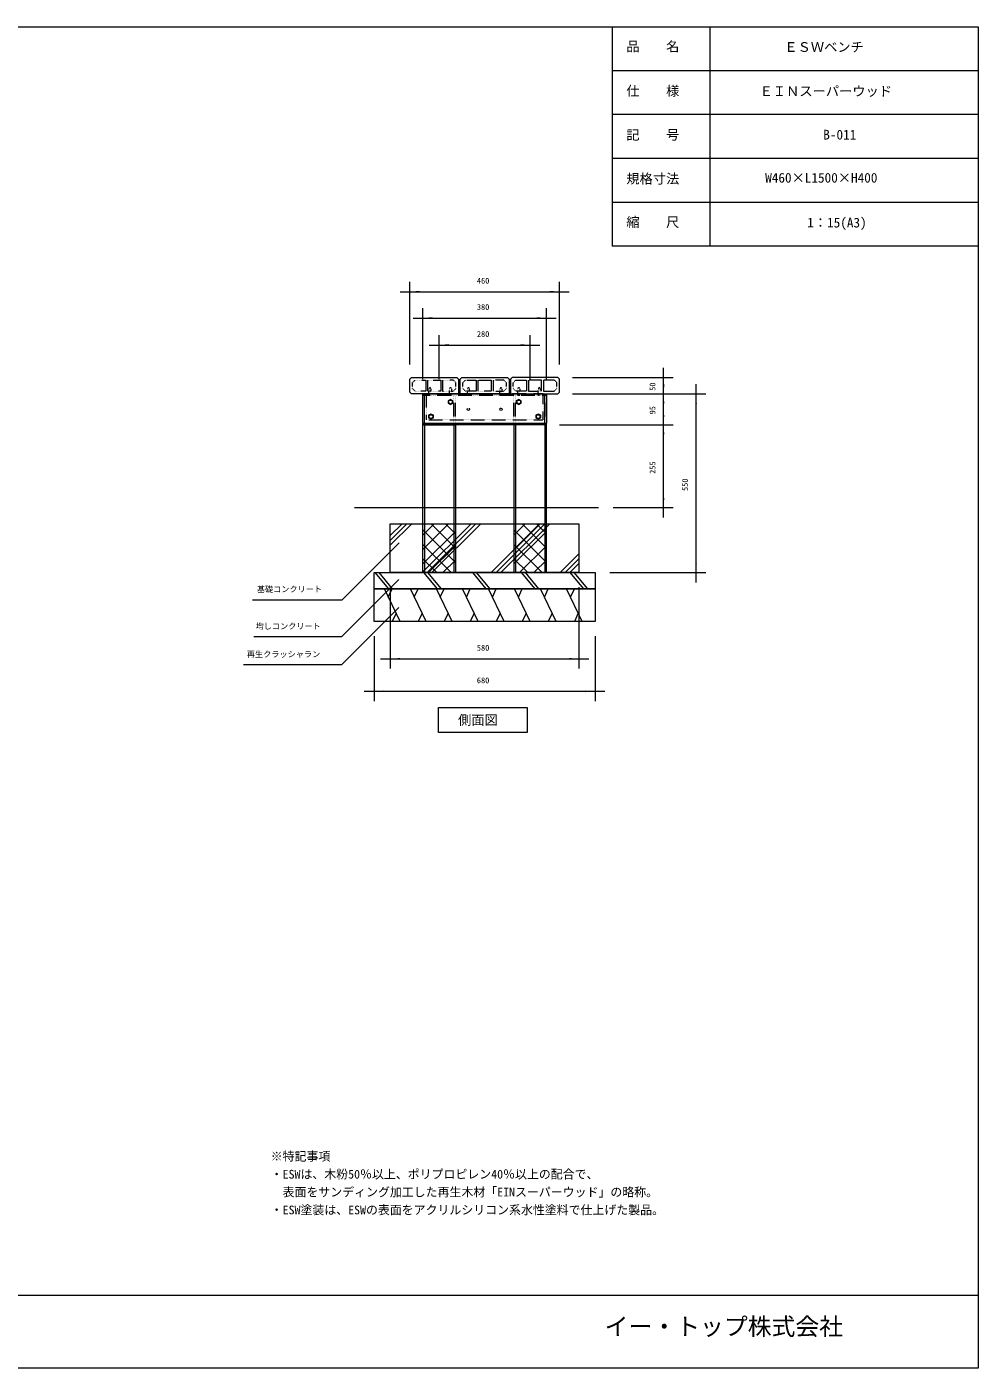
# Model space of a CAD drawing. Units: millimetres, scale not verified. Extents: x -2925 to 2925, y -2062 to 2062.
# Drawn here: x 0 to 2925, y -2062 to 2062 of the extents above; entities that cross this region are included whole.
import ezdxf
from ezdxf.enums import TextEntityAlignment as Align

# ---------------------------------------------------------------- set-up
doc = ezdxf.new("R2010")
doc.units = ezdxf.units.MM
doc.header["$LTSCALE"] = 10
doc.linetypes.add('USER5', pattern=[0.208282, 0.069427, -0.138855])
doc.layers.add('0-1_IMPORTED', color=30, linetype='Continuous', lineweight=18)
doc.styles.add('ＭＳ ゴシック', font='')
doc.styles.get('ＭＳ ゴシック').set_extended_font_data('MS Gothic')

msp = doc.modelspace()

# ---------------------------------------------------------------- linework, layer by layer
at = {"layer": '0-1_IMPORTED'}
for p, q in [((1800, 2062.5), (1800, 1387.5)), ((2100, 2062.5), (2100, 1387.5)), ((2925, 1927.5), (1800, 1927.5)), ((2925, 1792.5), (1800, 1792.5)), ((2925, 1657.5), (1800, 1657.5)), ((2925, 1522.5), (1800, 1522.5)), ((2925, 1387.5), (1800, 1387.5)), ((1222.5, 839), (1222.5, 934)), ((1592.5, 839), (1592.5, 934)), ((1217.5, 844), (1597.5, 844)), ((1222.5, 839), (1222.5, 384)), ((1312.5, 839), (1312.5, 384)), ((1502.5, 839), (1502.5, 384)), ((1592.5, 839), (1592.5, 384)), ((1007.5, 584), (1757.5, 584)), ((1117.5, 468.12), (1183.38, 534)), ((1117.5, 482.97), (1168.53, 534)), ((1117.5, 497.82), (1153.68, 534)), ((1215.81, 384), (1365.81, 534)), ((1217.5, 499.35), (1252.15, 534)), ((1217.5, 455.16), (1296.34, 534)), ((1317.5, 415.12), (1217.5, 515.12)), ((1217.5, 410.96), (1317.5, 510.96)), ((1230.66, 384), (1380.66, 534)), ((1317.5, 459.31), (1242.81, 534)), ((1245.51, 384), (1395.51, 534)), ((1317.5, 503.5), (1287, 534)), ((1427.94, 384), (1577.94, 534)), ((1442.79, 384), (1592.79, 534)), ((1457.64, 384), (1607.64, 534)), ((1497.5, 499.35), (1532.15, 534)), ((1497.5, 455.16), (1576.34, 534)), ((1597.5, 415.12), (1497.5, 515.12)), ((1497.5, 410.96), (1597.5, 510.96)), ((1597.5, 459.31), (1522.81, 534)), ((1597.5, 503.5), (1567, 534)), ((1304.42, 384), (1217.5, 470.92)), ((1234.73, 384), (1317.5, 466.77)), ((1584.42, 384), (1497.5, 470.92)), ((1514.73, 384), (1597.5, 466.77)), ((1260.23, 384), (1217.5, 426.73)), ((1278.93, 384), (1317.5, 422.57)), ((1540.23, 384), (1497.5, 426.73)), ((1558.93, 384), (1597.5, 422.57)), ((1640.08, 384), (1697.5, 441.42)), ((1654.93, 384), (1697.5, 426.57)), ((1070, 384), (1111.76, 334)), ((1081.81, 384), (1123.57, 334)), ((1220, 384), (1261.76, 334)), ((1231.81, 384), (1273.57, 334)), ((1370, 384), (1411.76, 334)), ((1381.81, 384), (1423.57, 334)), ((1520, 384), (1561.76, 334)), ((1531.81, 384), (1573.57, 334)), ((1669.77, 384), (1697.5, 411.73)), ((1670, 384), (1711.76, 334)), ((1681.81, 384), (1723.57, 334)), ((1147.5, 234), (1099.25, 334)), ((1111.32, 309), (1123.38, 334)), ((1227.5, 234), (1179.25, 334)), ((1191.32, 309), (1203.38, 334)), ((1307.5, 234), (1259.25, 334)), ((1271.32, 309), (1283.38, 334)), ((1387.5, 234), (1339.25, 334)), ((1351.32, 309), (1363.38, 334)), ((1467.5, 234), (1419.25, 334)), ((1431.32, 309), (1443.38, 334)), ((1547.5, 234), (1499.25, 334)), ((1511.32, 309), (1523.38, 334)), ((1627.5, 234), (1579.25, 334)), ((1591.32, 309), (1603.38, 334)), ((1707.5, 234), (1659.25, 334)), ((1671.32, 309), (1683.38, 334)), ((1135.44, 259), (1123.38, 234)), ((1215.44, 259), (1203.38, 234)), ((1295.44, 259), (1283.38, 234)), ((1375.44, 259), (1363.38, 234)), ((1455.44, 259), (1443.38, 234)), ((1535.44, 259), (1523.38, 234)), ((1615.44, 259), (1603.38, 234)), ((1695.44, 259), (1683.38, 234)), ((-2925, -1837.5), (2925, -1837.5))]:
    msp.add_line(p, q, dxfattribs=at)
at = {"layer": '0-1_IMPORTED', "color": 1}
for p, q in [((1147.5, 1248), (1177.5, 1248)), ((1177.5, 1024), (1177.5, 1278)), ((1177.5, 1248), (1637.5, 1248)), ((1637.5, 1024), (1637.5, 1278)), ((1637.5, 1248), (1667.5, 1248)), ((1217.5, 979), (1217.5, 1197)), ((1597.5, 979), (1597.5, 1197)), ((1187.5, 1167), (1217.5, 1167)), ((1217.5, 1167), (1597.5, 1167)), ((1597.5, 1167), (1627.5, 1167)), ((1267.5, 979), (1267.5, 1114)), ((1547.5, 979), (1547.5, 1114)), ((1237.5, 1084), (1267.5, 1084)), ((1267.5, 1084), (1547.5, 1084)), ((1547.5, 1084), (1577.5, 1084)), ((1957.5, 984), (1957.5, 1014)), ((1677.5, 984), (1987.5, 984)), ((1957.5, 934), (1957.5, 984)), ((1957.5, 934), (1957.5, 964)), ((2057.5, 934), (2057.5, 964)), ((1677.5, 934), (2087.5, 934)), ((1677.5, 934), (1987.5, 934)), ((1677.5, 934), (1987.5, 934)), ((1957.5, 839), (1957.5, 934)), ((1957.5, 904), (1957.5, 934)), ((2057.5, 384), (2057.5, 934)), ((1957.5, 839), (1957.5, 869)), ((1637.5, 839), (1987.5, 839)), ((1637.5, 839), (1987.5, 839)), ((1957.5, 584), (1957.5, 839)), ((1957.5, 809), (1957.5, 839)), ((1802.5, 584), (1987.5, 584)), ((1957.5, 554), (1957.5, 584)), ((1792.5, 384), (2087.5, 384)), ((2057.5, 354), (2057.5, 384)), ((1117.5, 339), (1117.5, 89)), ((1697.5, 339), (1697.5, 89)), ((1067.5, 189), (1067.5, -11)), ((1747.5, 189), (1747.5, -11)), ((1087.5, 119), (1117.5, 119)), ((1117.5, 119), (1697.5, 119)), ((1697.5, 119), (1727.5, 119)), ((1037.5, 19), (1067.5, 19)), ((1067.5, 19), (1747.5, 19)), ((1747.5, 19), (1777.5, 19))]:
    msp.add_line(p, q, dxfattribs=at)
at = {"layer": '0-1_IMPORTED', "linetype": 'USER5'}
for p, q in [((1217.5, 839), (1217.5, 934)), ((1312.5, 839), (1312.5, 929)), ((1317.5, 839), (1317.5, 929)), ((1497.5, 839), (1497.5, 929)), ((1502.5, 839), (1502.5, 929)), ((1597.5, 839), (1597.5, 934))]:
    msp.add_line(p, q, dxfattribs=at)
at = {"layer": '0-1_IMPORTED'}
for points in [[(-2925, 2062.5), (2925, 2062.5), (2925, -2062.5), (-2925, -2062.5)], [(1182.5, 984), (1322.5, 984), (1327.5, 979), (1327.5, 934), (1182.5, 934), (1177.5, 939), (1177.5, 979)], [(1337.5, 984), (1477.5, 984), (1482.5, 979), (1482.5, 934), (1332.5, 934), (1332.5, 979)], [(1632.5, 984), (1492.5, 984), (1487.5, 979), (1487.5, 934), (1632.5, 934), (1637.5, 939), (1637.5, 979)], [(1217.5, 934), (1597.5, 934), (1597.5, 844), (1592.5, 839), (1222.5, 839), (1217.5, 844)], [(1302.5, 916.5), (1295, 912.75), (1295, 905.25), (1302.5, 901.5), (1310, 905.25), (1310, 912.75)], [(1512.5, 916.5), (1505, 912.75), (1505, 905.25), (1512.5, 901.5), (1520, 905.25), (1520, 912.75)], [(1242.5, 871.5), (1235, 867.75), (1235, 860.25), (1242.5, 856.5), (1250, 860.25), (1250, 867.75)], [(1572.5, 871.5), (1565, 867.75), (1565, 860.25), (1572.5, 856.5), (1580, 860.25), (1580, 867.75)], [(1217.5, 839), (1317.5, 839), (1317.5, 384), (1217.5, 384)], [(1597.5, 839), (1497.5, 839), (1497.5, 384), (1597.5, 384)], [(1117.5, 534), (1697.5, 534), (1697.5, 384), (1117.5, 384)], [(1067.5, 384), (1747.5, 384), (1747.5, 334), (1067.5, 334)], [(1067.5, 334), (1747.5, 334), (1747.5, 234), (1067.5, 234)], [(1265.6, -31), (1538, -31), (1538, -108), (1265.6, -108)]]:
    msp.add_lwpolyline(points, close=True, dxfattribs=at)
at = {"layer": '0-1_IMPORTED', "linetype": 'USER5'}
for points in [[(1193.5, 976), (1226.5, 976), (1226.5, 942), (1193.5, 942), (1185.5, 950), (1185.5, 968)], [(1232.5, 976), (1272.5, 976), (1272.5, 942), (1232.5, 942)], [(1236.5, 948.8), (1239.5, 954), (1242.5, 948.8), (1242.5, 929), (1236.5, 929)], [(1311.5, 976), (1278.5, 976), (1278.5, 942), (1311.5, 942), (1319.5, 950), (1319.5, 968)], [(1299.5, 948.8), (1302.5, 954), (1305.5, 948.8), (1305.5, 929), (1299.5, 929)], [(1348.5, 976), (1381.5, 976), (1381.5, 942), (1348.5, 942), (1340.5, 950), (1340.5, 968)], [(1354.5, 948.8), (1357.5, 954), (1360.5, 948.8), (1360.5, 929), (1354.5, 929)], [(1387.5, 976), (1427.5, 976), (1427.5, 942), (1387.5, 942)], [(1466.5, 976), (1433.5, 976), (1433.5, 942), (1466.5, 942), (1474.5, 950), (1474.5, 968)], [(1454.5, 948.8), (1457.5, 954), (1460.5, 948.8), (1460.5, 929), (1454.5, 929)], [(1503.5, 976), (1536.5, 976), (1536.5, 942), (1503.5, 942), (1495.5, 950), (1495.5, 968)], [(1509.5, 948.8), (1512.5, 954), (1515.5, 948.8), (1515.5, 929), (1509.5, 929)], [(1582.5, 976), (1542.5, 976), (1542.5, 942), (1582.5, 942)], [(1572.5, 948.8), (1575.5, 954), (1578.5, 948.8), (1578.5, 929), (1572.5, 929)], [(1621.5, 976), (1588.5, 976), (1588.5, 942), (1621.5, 942), (1629.5, 950), (1629.5, 968)], [(1217.5, 934), (1597.5, 934), (1597.5, 929), (1217.5, 929)], [(1587.5, 934), (1227.5, 934), (1227.5, 854), (1587.5, 854)]]:
    msp.add_lwpolyline(points, close=True, dxfattribs=at)
at = {"layer": '0-1_IMPORTED', "color": 1}
for points in [[(694, 300.48), (969.78, 300.48), (1144.78, 475.48)], [(698, 187.79), (968.3, 187.79), (1143.3, 362.79)], [(666, 101.65), (968.3, 101.65), (1143.3, 276.65)]]:
    msp.add_lwpolyline(points, dxfattribs=at)
at = {"layer": '0-1_IMPORTED'}
for centre in [(1302.5, 909), (1512.5, 909), (1242.5, 864), (1572.5, 864)]:
    msp.add_circle(centre, 5.75, dxfattribs=at)
at = {"layer": '0-1_IMPORTED', "linetype": 'USER5'}
for centre in [(1357.5, 886.5), (1457.5, 886.5)]:
    msp.add_circle(centre, 3.5, dxfattribs=at)
at = {"layer": '0-1_IMPORTED', "color": 1}
for points in [[(1177.5, 1248), (1207.5, 1250.62), (1207.5, 1245.38)], [(1637.5, 1248), (1607.5, 1245.38), (1607.5, 1250.62)], [(1217.5, 1167), (1247.5, 1169.62), (1247.5, 1164.38)], [(1597.5, 1167), (1567.5, 1164.38), (1567.5, 1169.62)], [(1267.5, 1084), (1297.5, 1086.62), (1297.5, 1081.38)], [(1547.5, 1084), (1517.5, 1081.38), (1517.5, 1086.62)], [(1957.5, 984), (1960.12, 954), (1954.88, 954)], [(1957.5, 934), (1954.88, 964), (1960.12, 964)], [(1957.5, 934), (1960.12, 904), (1954.88, 904)], [(2057.5, 934), (2060.12, 904), (2054.88, 904)], [(1957.5, 839), (1954.88, 869), (1960.12, 869)], [(1957.5, 839), (1960.12, 809), (1954.88, 809)], [(1957.5, 584), (1954.88, 614), (1960.12, 614)], [(2057.5, 384), (2054.88, 414), (2060.12, 414)], [(1117.5, 119), (1147.5, 121.62), (1147.5, 116.38)], [(1697.5, 119), (1667.5, 116.38), (1667.5, 121.62)], [(1067.5, 19), (1097.5, 21.62), (1097.5, 16.38)], [(1747.5, 19), (1717.5, 16.38), (1717.5, 21.62)]]:
    msp.add_solid(points, dxfattribs=at)

# ---------------------------------------------------------------- texts
at = {"layer": '0-1_IMPORTED', "color": 7, "style": 'ＭＳ ゴシック'}
for s, height, p in [('品\u3000\u3000名', 29.85, (1843.3, 1978.04)), ('ＥＳＷベンチ', 29.85, (2329.11, 1976.58)), ('仕\u3000\u3000様', 29.85, (1843.3, 1841.58)), ('ＥＩＮスーパーウッド', 29.85, (2253.03, 1840.87)), ('記\u3000\u3000号', 29.85, (1843.3, 1706.58)), ('B-011', 29.85, (2448.68, 1707.02)), ('規格寸法', 29.85, (1843.3, 1571.58)), ('W460×L1500×H400', 29.85, (2270.12, 1574.49)), ('縮\u3000\u3000尺', 29.85, (1843.3, 1438.04)), ('1：15(A3)', 29.85, (2399.35, 1436.58)), ('460', 17.91, (1383.69, 1267.45)), ('380', 17.91, (1383.69, 1186.45)), ('280', 17.91, (1383.69, 1103.44)), ('基礎コンクリート', 17.91, (707.18, 318.74)), ('均しコンクリート', 17.91, (703.2, 204.8)), ('再生クラッシャラン', 17.91, (676.45, 118.66)), ('580', 17.91, (1383.69, 138.44)), ('680', 17.91, (1383.69, 38.44)), ('側面図', 29.85, (1325.9, -92.93)), ('※特記事項', 26.87, (749.85, -1432.6)), ('・ESWは、木粉50％以上、ポリプロピレン40％以上の配合で、', 26.87, (749.85, -1487.58)), ('  表面をサンディング加工した再生木材「EINスーパーウッド」の略称。', 26.87, (749.85, -1542.55)), ('・ESW塗装は、ESWの表面をアクリルシリコン系水性塗料で仕上げた製品。', 26.87, (749.85, -1597.52)), ('イー・トップ株式会社', 53.74, (1776.55, -1977.29))]:
    msp.add_text(s, height=height, dxfattribs=at).set_placement(p, align=Align.BOTTOM_LEFT)
for s, p in [('50', (1938.05, 943.12)), ('95', (1938.05, 870.62)), ('255', (1938.05, 687.69)), ('550', (2038.05, 635.19))]:
    msp.add_text(s, height=17.91, rotation=90, dxfattribs=at).set_placement(p, align=Align.BOTTOM_LEFT)

doc.saveas('drawing.dxf')
